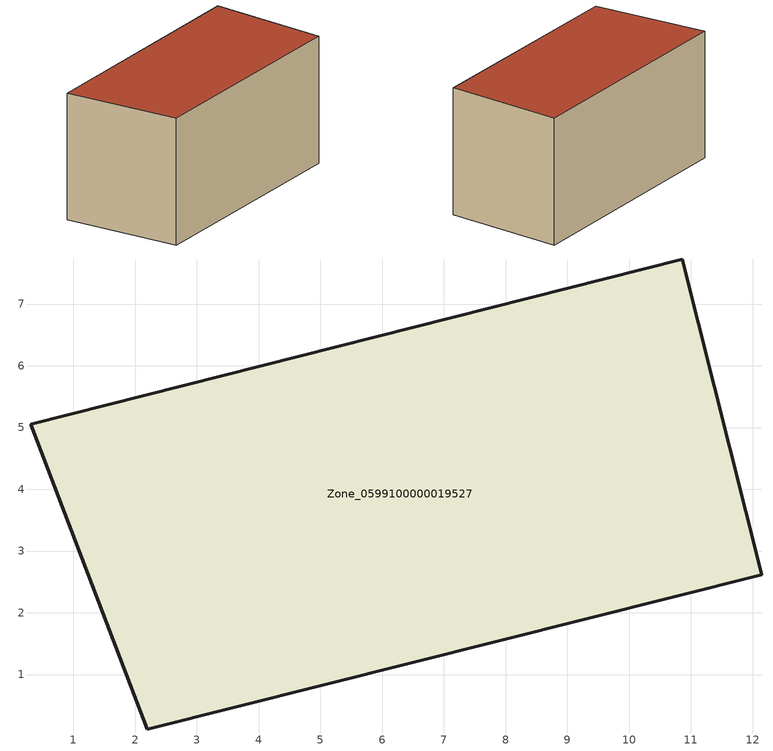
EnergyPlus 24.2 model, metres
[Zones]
Zone_0599100000019527
 floor ground (C_G): 10.86,7.73 12.14,2.62 2.19,0.12 0.31,5.05 z0
 wall outside (C_F): 10.86,7.73 0.31,5.05 2.19,0.12 12.14,2.62 10.86,7.73 z0:5.87
 roof outside (C_R): 12.14,2.62 10.86,7.73 0.31,5.05 2.19,0.12 z5.87
[BUILDING]
Pand.0599100000019527: North Axis=0; Terrain=City; Loads Convergence Tolerance Value=0.04; Temperature Convergence Tolerance Value=0.4; Solar Distribution=FullExterior; Maximum Number of Warmup Days=25; Minimum Number of Warmup Days=1
[Site:Location]
Rotterdam.The.Hague.AP_ZH_NLD Design_Conditions: Latitude=51.96; Longitude=4.45; Time Zone=1; Elevation=-4.5
[SITE:GROUNDTEMPERATURE:BUILDINGSURFACE]
18, 18, 18, 18, 18, 18, 18, 18, 18, 18, 18, 18
[MATERIAL] Thermal Absorptance=0.9; Solar Absorptance=0.7; Visible Absorptance=0.7
Name | Roughness | Thickness | Conductivity | Density | Specific Heat
G.TI.1992-2005 | MediumSmooth | 0.15 | 0.06 | 540 | 1210
F.TI.1992-2005 | Rough | 0.3 | 0.12 | 1920 | 840
R.TI.1992-2005 | MediumRough | 0.2 | 0.08 | 1500 | 1000
[CONSTRUCTION]
C_G: G.TI.1992-2005
C_F: F.TI.1992-2005
C_R: R.TI.1992-2005
[ZONE]
Zone_0599100000019527: Type=1; Multiplier=1; Ceiling Height=Autocalculate; Volume=Autocalculate; Floor Area=autocalculate; Part of Total Floor Area=Yes
[ZONEINFILTRATION:DESIGNFLOWRATE]
Infil_Zone_0599100000019527: Zone or ZoneList or Space or SpaceList=Zone_0599100000019527; Schedule=AlwaysOn; Design Flow Rate Calculation Method=Flow/Area; Flow Rate per Floor Area=0.0015; Constant Term Coefficient=1; Temperature Term Coefficient=0; Velocity Term Coefficient=0; Velocity Squared Term Coefficient=0
[HVACTEMPLATE:ZONE:IDEALLOADSAIRSYSTEM]
Zone_0599100000019527: Maximum Heating Supply Air Temperature=50; Minimum Cooling Supply Air Temperature=13; Maximum Heating Supply Air Humidity Ratio=0.0156; Minimum Cooling Supply Air Humidity Ratio=0.0077; Heating Limit=NoLimit; Cooling Limit=NoLimit; Dehumidification Control Type=ConstantSensibleHeatRatio; Cooling Sensible Heat Ratio=0.7; Dehumidification Setpoint=60; Humidification Control Type=None; Humidification Setpoint=30; Outdoor Air Method=None; Outdoor Air Flow Rate per Person=0.00944; Outdoor Air Flow Rate per Zone Floor Area=0; Outdoor Air Flow Rate per Zone=0; Demand Controlled Ventilation Type=None; Outdoor Air Economizer Type=NoEconomizer; Heat Recovery Type=None; Sensible Heat Recovery Effectiveness=0.7; Latent Heat Recovery Effectiveness=0.65
[ZONECONTROL:THERMOSTAT]
ThermostatControl_Zone_0599100000019527: Zone or ZoneList=Zone_0599100000019527; Control Type Schedule=DualSetpointControlType; Control 1=Thermostat_Zone_0599100000019527; Temperature Difference Between Cutout And Setpoint=0
[THERMOSTATSETPOINT:DUALSETPOINT]
Thermostat_Zone_0599100000019527: Heating Setpoint Temperature Schedule=HeatingSetpoint_Zone_0599100000019527; Cooling Setpoint Temperature Schedule=CoolingSetpoint_Zone_0599100000019527
[SCHEDULE:COMPACT]
HeatingSetpoint_Zone_0599100000019527: Through: 12/31, For: AllDays, Until: 24:00, 21
CoolingSetpoint_Zone_0599100000019527: Through: 12/31, For: AllDays, Until: 24:00, 24
DualSetpointControlType: Through: 12/31, For: AllDays, Until: 24:00, 4
AlwaysOn: Through: 12/31, For: AllDays, Until: 24:00, 1
